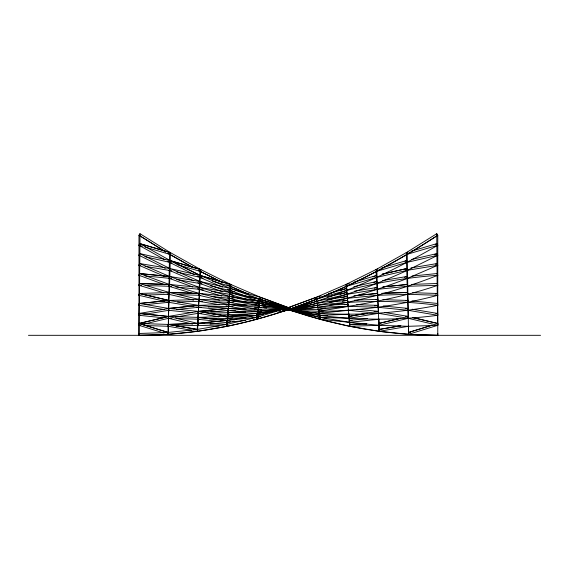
<?xml version="1.0" encoding="UTF-8"?>
<svg xmlns="http://www.w3.org/2000/svg" width="569" height="569" viewBox="0 0 569 569"><rect width="100%" height="100%" fill="white"/><g stroke="black" fill="none" stroke-linecap="round" stroke-linejoin="round"><path stroke-width="0.85" d="M437.831 333.484L437.767 335.312L408.535 334.309L407.24 254.279L406.252 252.693L436.779 233.688L437.767 235.267C349.21 293.433 246.256 335.482 138.971 335.312L139.035 323.434L168.268 332.438L168.204 334.309L168.14 324.444L197.386 329.444L197.578 331.307L168.204 334.309L138.971 335.312L138.971 235.267L139.953 233.688L170.48 252.693L169.498 254.279L169.278 267.885M191.561 330.283L168.332 326.307L168.396 316.435L197.877 323.398L197.813 325.312L176.134 326.044M289.166 308.163L260.317 299.394L259.158 305.368L229.229 300.382L228.93 304.387L198.695 305.368L168.787 308.398L168.46 318.306L143.886 324.138M144.199 314.422L168.595 310.304L169.029 300.446L199.157 299.472L199.399 293.433L169.285 292.43M177.549 302.004L198.73 301.3L199.164 299.436L169.278 292.466L168.723 302.295L145.095 304.678M145.998 295.062L168.851 294.294L169.391 292.494L169.519 284.493L139.512 283.49L138.971 285.289L163.872 292.793M145.152 285.496L168.979 286.292L169.626 284.521L169.754 276.52L139.618 273.518L138.971 275.289L164.811 284.763M144.995 275.887L169.107 278.291L169.854 276.555L169.982 268.554L169.242 270.282L168.204 334.309L168.14 332.481L138.907 323.477L138.971 325.312L164.028 333.029M144.882 256.64L169.37 262.281L170.295 260.63L170.423 252.629L139.896 243.624L138.971 245.275L164.811 259.727M210.637 312.068L228.304 310.304L228.503 308.37L198.46 311.399L168.524 316.392L168.46 318.306L192.628 324.074M195.857 331.016L197.578 331.307L198.104 317.395L168.524 316.392L168.46 318.306L171.945 318.42M144.149 325.482L168.332 326.307L168.396 324.437L139.035 323.434L168.524 316.435M198.104 317.587L198.332 311.392L228.375 308.362L258.212 309.344L258.141 311.3L253.753 311.158M261.612 311.186L258.141 311.3L258.34 309.358L228.674 304.365L227.707 318.306L232.956 317.772M245.659 312.068L228.304 310.304L228.375 308.362M245.986 309.244L228.61 306.3L228.674 304.365M258.212 309.344L257.8 313.306L253.418 313.448M261.441 307.566L258.831 307.303L258.902 305.347L286.826 308.17M286.093 310.034L318.59 311.3L318.661 309.344M411.97 300.951L437.454 303.448L437.767 305.297C398.691 313.035 358.698 315.781 318.939 313.306L319.003 311.35L319.28 315.304C358.584 320.39 398.464 320.447 437.767 315.304L437.575 313.441L412.198 309.23M367.275 313.306L349.096 316.392L350.845 316.456L349.096 316.364L349.032 318.306L319.629 317.303L288.142 309.799M349.096 316.364L349.338 322.31L319.629 317.303L288.54 309.721M378.534 311.392L378.463 313.306L349.032 318.306L348.79 313.967M400.569 318.284L378.99 323.434L378.926 325.312L349.636 326.307L319.97 319.309L288.504 309.692M437.831 323.477L437.767 325.312L408.535 334.309L379.153 331.307L379.061 325.112M408.314 317.054L408.272 318.306L378.926 325.312L319.97 319.309L315.959 297.423L286.257 308.462M431.857 325.233L408.471 332.438L408.535 334.309L408.599 332.481L431.985 325.283M197.258 329.423L197.493 323.42L226.903 324.38L227.102 326.307L197.578 331.307L197.258 329.423L226.782 324.422L227.102 326.307C302.658 310.752 373.392 277.181 437.767 235.267L437.767 335.312L419.509 334.921L401.202 333.747L382.837 331.798L364.416 329.06L345.938 325.539L327.403 321.243L308.811 316.165L290.169 310.304L286.57 310.304L278.156 312.303M226.903 324.38L227.209 320.375L197.848 317.402L197.614 323.405L227.209 320.404L227.401 322.31L209.997 324.074M197.514 329.401L197.742 323.398L168.268 324.401L197.514 329.401L197.578 331.307M227.643 316.392L198.204 311.392L198.04 319.309L219.627 321.513M197.877 323.398L198.332 311.392L228.069 312.367L228.005 314.301L247.06 314.949M198.332 311.592L198.695 305.397L228.496 308.398M198.56 305.802L199.399 293.405L229.762 296.463L229.215 298.298L211.063 296.499M199.029 293.583L199.883 271.285L200.736 269.564L230.971 284.571L230.118 286.292L227.102 326.307L226.654 324.422L226.953 320.418L227.401 322.31L245.538 320.454M175.472 317.125L198.268 313.306L198.695 305.397M177.706 294.593L198.958 295.297L199.513 293.462L199.74 287.459L230.175 292.494L260.538 299.472M230.9 321.72L227.401 322.31L227.38 316.392L227.707 318.306L225.971 318.014M227.508 316.378L227.813 312.374L257.387 313.348L257.736 311.35L227.941 312.367L228.005 314.301L229.755 314.244M227.401 322.31L227.508 316.357L257.259 313.377L257.451 315.304L255.701 315.482M227.941 312.367L228.24 308.362L257.864 311.35M210.267 301.684L228.909 302.295L229.656 296.406L259.969 301.392L289.038 308.192M211.319 291.292L229.513 294.294L230.182 292.473L230.488 288.469L261.875 299.906M192.158 312.687L168.595 310.304L168.787 308.398L198.46 311.399M208.24 306.976L228.61 306.3L228.802 304.372M257.124 307.011L258.831 307.303L259.03 305.354L287.167 308.17M266.128 306.478L259.18 305.297L259.372 303.355L287.317 308.071M412.632 292.708L437.333 293.469L437.767 295.297C398.89 305.567 358.811 311.108 318.59 311.3L318.789 309.358L318.939 313.306L286.52 309.87M323.811 313.227L319.479 313.377L319.28 315.304L287.736 309.899M319.479 313.355L319.629 317.303L320.191 315.432L318.512 315.034M349.231 316.357L349.032 318.306L349.352 316.392L349.658 320.397L349.338 322.31L378.698 319.309M412.425 317.431L437.703 323.434L437.767 325.312L408.407 326.307L379.153 331.307L349.636 326.307L349.651 321.976M379.125 323.377L378.926 325.312L408.407 326.307M164.235 309.564L138.971 305.297L139.284 303.448L168.893 308.498L139.163 313.441L138.971 315.304L163.26 317.772M139.156 323.484L168.644 316.485L139.156 313.483L138.971 325.312L140.699 325.368M168.595 310.304L168.78 308.434M349.899 322.018L349.636 326.307L346.621 286.292L345.767 284.571L376.002 269.564L376.856 271.285L379.153 331.307L379.345 329.444L400.853 325.767M408.535 334.309L408.62 326.044M226.049 305.873L228.61 306.3L228.923 304.415L199.043 299.415L198.503 307.303L176.511 309.508M258.831 307.303L259.848 301.371L288.568 308.17M319.607 313.37L319.28 315.304L288.163 309.692M196.746 307.004L198.503 307.303L198.816 305.418L169.029 300.446L168.723 302.295L193.247 306.421M319.956 315.375L319.629 317.303L320.077 315.397M320.539 317.431L319.97 319.309L320.297 317.374L322.886 317.637M349.636 326.307L349.956 324.422L366.82 323.846M379.246 323.42L378.926 325.312L378.862 323.398L399.58 318.455M379.153 331.307L379.31 325.134M253.312 319.657L256.761 319.309L256.199 317.431L256.541 315.432L286.122 308.391L286.57 310.304L285.894 308.462L315.845 297.452L316.52 299.294C355.824 286.563 396.536 278.248 437.767 275.289L437.12 273.518L412.063 276.079M263.525 314.273L257.451 315.304L257.131 313.37L286.968 308.37L257.003 313.398L256.662 315.397L286.484 308.391M257.337 315.973L256.761 319.309L256.783 315.375L197.976 317.395L227.337 320.368M257.131 313.377L257.473 311.371L287.096 308.348M254.485 317.744L257.11 317.303L257.259 313.355M257.601 311.357L257.949 309.358L287.452 308.355L257.601 311.357L257.8 313.306L258.027 311.968M258.902 305.347L258.141 311.3L257.949 309.358M258.34 309.358L259.372 303.355M254.855 304.87L259.18 305.297L260.317 299.394M288.839 307.85L260.78 297.423L259.521 303.298L252.593 302.153M247.195 302.502L229.215 298.298L229.656 296.392L261.235 303.697M164.469 301.3L138.971 295.297L139.398 293.469L169.384 292.537L199.499 293.497L198.958 295.297L219.499 300.098M138.971 305.297L139.391 303.512L139.391 293.512L169.149 300.468L168.723 302.295L167.023 301.897M193.609 300.098L168.851 294.294L169.278 292.466M199.164 299.436L198.73 301.3L219.221 304.728M265.439 304.7L259.521 303.298L259.969 301.385L288.689 308.192M319.97 319.309L320.418 317.417L326.464 318.035M349.779 320.418L349.338 322.31L349.53 320.375L352.14 320.667M175.885 286.975L199.193 289.294L199.747 287.437L229.769 296.435L260.083 301.442M138.971 295.297L139.505 293.533L139.505 283.533L169.391 292.494M250.929 296.549L260.211 299.294L260.986 297.516L230.886 284.507L200.416 275.503L199.847 287.494L169.534 284.457L168.979 286.292L192.301 293.291M221.704 296.044L199.193 289.294L199.74 287.459M247.017 299.55L229.513 294.294L230.075 292.423L260.431 299.422L288.711 307.921M227.543 297.793L229.215 298.298L230.075 292.438L261.534 301.798M265.965 301.435L260.211 299.294L260.78 297.423M260.431 299.422L259.869 301.3L251.434 299.351M197.564 288.696L199.193 289.294L199.84 287.523L169.754 276.52M258.589 298.597L260.211 299.294L260.887 297.459L289.18 307.85M139.704 263.582L139.604 283.561L138.971 285.289L141.617 285.382M169.626 284.521L168.979 286.292L171.568 286.548M260.211 299.294L260.894 297.452L259.869 301.3L267.473 303.611M230.971 284.571L200.501 275.567L170.209 260.588L170.081 268.589L139.718 263.554L138.971 265.282L164.221 276.178M138.971 275.289L139.704 273.589L169.839 276.591L139.718 263.554M169.854 276.555L169.107 278.291L192.685 286.911M165.259 268.312L138.971 255.275L139.81 253.582L170.273 260.659L200.807 269.635L199.883 271.285L176.995 264.535M176.838 272.039L199.648 277.288L200.501 275.567L200.729 269.564L170.223 260.559L169.37 262.281L194.214 274.592M138.971 255.275L139.882 253.653L139.882 243.653M139.953 233.688L139.953 243.688L138.971 245.275L142.364 246.277M411.529 259.492L436.928 253.582L437.767 255.275L407.368 262.281L376.856 271.285L375.931 269.635L406.316 252.629L407.24 254.279L437.767 245.275L436.843 243.624L411.344 251.192M435.335 244.499L436.843 243.624M282.174 311.158C337.125 297.807 388.976 273.568 437.767 245.275L436.779 243.688L436.779 233.688M404.979 261.356L406.515 260.559L407.368 262.281L406.444 260.63L406.351 255.026M434.552 254.805L436.928 253.582M278.412 312.303L286.932 310.304L316.52 299.294L315.752 297.516L345.845 284.507L346.621 286.292L377.083 277.288L407.496 270.282L437.767 265.282L437.02 263.554L410.996 267.907M373.058 276.911L376.329 275.524L377.083 277.288L376.23 275.567L376.066 271.278M404.289 269.578L406.743 268.525L407.496 270.282C369.132 287.893 328.989 301.62 287.651 310.304L284.137 310.653M435.406 264.286L437.02 263.554M285.73 310.212L288.369 310.304C339.643 306.599 390.028 294.216 437.767 275.289L437.035 273.589M340.404 290.595L346.251 288.469L346.919 290.297L345.973 286.107M373.399 282.658L376.65 281.47L377.318 283.291L376.557 281.527L376.329 275.524L354.231 282.068M404.531 277.38L406.977 276.52L407.624 278.291C369.125 293.455 329.003 304.486 288.006 310.304L284.18 310.418M287.573 308.163L290.226 307.367M256.199 317.431L286.008 308.426L286.57 310.304M286.363 308.419L290.524 307.175M339.992 294.422L346.663 292.438L347.218 294.294L377.546 289.294L407.76 286.292L437.767 285.289L437.22 283.49L411.536 284.415M374.494 288.213L376.991 287.437L377.546 289.294L376.891 287.494L376.657 281.491M325.475 308.185L318.398 309.358L318.59 311.3C358.74 304.714 399.168 298.682 437.767 285.289L437.134 283.561L437.035 263.582M315.752 297.516L320.916 295.958M328.42 293.76L346.244 288.455M406.252 252.693L408.009 252.124M375.931 269.635L377.702 269.066M381.863 267.885L406.515 260.559M345.767 284.571L349.238 283.511M256.541 315.432L257.11 317.303L260.474 316.506M226.654 324.422L256.32 317.417L256.761 319.309M435.634 293.867L437.333 293.469L437.767 305.297C387.866 298.789 337.012 300.596 287.651 310.304M435.648 293.91L437.348 293.512M256.662 315.397L257.11 317.303L258.81 316.905M341.087 297.793L347.076 296.392L347.524 298.298L377.773 295.297L407.888 294.294L437.767 295.297L437.234 293.533L437.234 283.533M375.625 293.832L377.332 293.405L377.773 295.297L377.226 293.462L376.998 287.459L354.359 291.207M405.74 292.836L407.447 292.43L407.888 294.294L407.347 292.494L407.219 284.493L383.037 286.861M382.24 274.166L406.743 268.525M382.162 274.23L406.657 268.589L407.496 270.282L437.767 255.275L436.857 253.653L436.857 243.653M353.854 286.719L376.65 281.47M327.161 296.947L346.656 292.423L347.524 298.298L317.21 303.298L287.288 310.304L283.817 310.653M282.594 311.037L286.932 310.304L316.869 301.3L347.218 294.294L346.557 292.473L346.251 288.469M346.194 304.65L348.064 304.365L348.128 306.3L378.236 307.303L408.144 310.304L437.767 315.304L437.461 303.49M348.968 316.364L367.147 313.277M379.224 329.401L400.725 325.724M140.714 315.013L138.971 315.304L139.277 303.49M227.074 320.375L256.79 315.39L257.11 317.303M232.643 321.421L234.392 321.129M250.993 318.334L252.743 318.043M405.946 300.709L407.703 300.446L408.016 302.295L407.461 292.466M342.374 301.229L347.503 300.382M375.981 299.671L377.688 299.386L378.008 301.3L377.339 293.433L356.592 295.467M382.631 280.56L406.97 276.491L407.105 284.521L407.76 286.292M327.047 299.728L347.076 296.392L347.823 302.295L347.503 300.368L329.344 302.167M258.667 313.213L261.271 312.95M256.441 317.374L197.614 323.377L197.813 325.312L219.115 326.037M318.59 311.3L318.526 309.344L318.875 311.35L323.341 310.923M168.011 332.445L197.386 329.444M349.402 320.368L367.666 318.548M435.847 313.661L437.575 313.441M139.284 303.448L169.036 300.446M139.391 303.512L169.142 300.51L139.391 293.512M168.901 308.455L198.809 305.453M288.006 310.304L317.9 307.303L348.128 306.3L347.929 304.351L329.671 304.984M344.416 304.707L347.929 304.351M249.578 316.101L253.077 315.745M347.936 304.372L348.128 306.3L318.249 309.301L285.759 310.034M437.582 313.483L437.767 325.312L408.272 318.306L378.463 313.306L378.044 305.397L374.537 305.724L378.044 305.397L378.236 307.303L377.759 301.129M405.334 308.668L407.959 308.434L408.144 310.304L407.703 300.446L382.873 299.65M382.944 286.925L407.112 284.521M353.89 295.78L377.226 293.462M383.542 293.227L407.447 292.43M381.664 293.348L407.347 292.494L407.888 294.294M354.494 300.197L377.688 299.386M201.156 307.21L198.503 307.303L219.542 309.422M227.508 316.357L256.911 315.361M319.351 313.348L322.815 313.227M374.025 311.513L378.399 311.364L378.463 313.306L348.427 310.304L318.939 313.306L287.758 309.785M176.29 318.569L199.783 319.245M209.385 318.925L245.865 317.687M348.733 314.301L319.28 315.304L319.728 313.398L320.077 315.397M168.268 324.437L197.749 323.434L197.813 325.312L197.493 323.42M405.597 316.485L408.208 316.392L408.272 318.306L407.98 310.034M349.835 324.38L366.699 323.804M138.907 333.484L168.14 332.481M285.894 308.462L286.726 308.419M286.84 308.391L287.203 308.391M28.45 335.312L540.55 335.312M139.604 283.561L169.612 284.564L139.618 273.518M259.62 303.412L229.35 300.411L199.05 299.386L198.73 301.3L202.279 301.414M356.671 304.707L378.044 305.368M259.151 305.389L228.802 304.351L258.682 307.352L258.49 309.301L254.094 308.86M254.514 307.16L287.203 308.313M261.093 309.387L258.49 309.301L258.426 307.345L258.141 311.3M230.943 310.389L235.331 310.539M198.204 311.392L198.268 313.306L201.767 313.419M208.766 313.654L228.005 314.301L227.813 312.374M378.99 323.398L380.725 323.455M319.821 315.361L321.677 315.446M323.412 315.511L327.737 315.653M408.599 332.481L410.37 332.545M200.686 295.467L198.958 295.297L199.399 293.433L229.35 300.432M233.233 302.729L227.202 301.897M251.398 304.529L253.127 304.7M383.207 305.98L407.952 308.398M357.069 309.28L378.399 311.364M228.61 306.3L233.006 306.741M250.58 308.505L252.337 308.683M264.044 307.829L266.655 308.092M324.615 317.815L326.343 317.993M379.345 329.444L381.074 329.622M139.163 313.441L168.652 316.442L168.46 318.306L168.396 316.435M140.699 265.567L138.971 265.282L139.796 263.625L139.796 253.618M145.024 266.285L171.774 270.865M200.167 281.555L169.768 276.491L169.107 278.291L171.71 278.718M176.689 279.535L201.952 283.874M199.193 289.294L203.524 290.005M229.215 298.298L234.407 299.152M384.416 312.466L408.208 316.392M287.701 308.078L259.5 303.369L229.236 300.368L228.909 302.295L246.868 305.297M259.18 305.297L260.887 305.589M286.122 309.863L288.725 310.304M198.332 311.364L227.771 316.364M198.268 313.306L219.044 316.833M200.089 281.47L230.573 288.533L200.416 275.503L199.648 277.288L222.479 287.132M210.395 285.816L234.883 291.79M229.513 294.294L233.731 295.268M413.144 317.687L437.582 323.484M287.395 309.899L289.088 310.304M139.953 243.688L170.48 252.693M144.91 247.024L169.498 254.279L193.801 267.885M171.909 263.034L167.848 261.434M203.033 278.291L197.322 276.136M212.344 281.036L230.118 286.292L248.824 294.379M260.986 297.516L230.488 288.455L229.819 290.297L249.016 297.324M257.857 302.8L259.521 303.298M169.519 284.493L199.499 293.497M167.194 293.796L168.851 294.294M230.182 292.473L200.075 281.491L199.42 283.291L222.195 291.62M259.229 298.817L261.676 299.785M227.372 289.237L229.819 290.297L230.587 288.511L230.886 284.507L230.118 286.292L228.525 285.503M193.709 280.83L169.242 270.282L170.081 268.589L139.81 253.582M197.792 282.587L199.42 283.291L200.181 281.527L169.996 268.525L200.487 275.595L170.223 260.559M248.781 294.522L226.811 284.656M222.095 282.409L198.453 270.488M222.159 282.345L198.361 270.431M193.055 267.579L167.969 253.276M200.807 269.635L170.423 252.629L169.498 254.279L168.011 253.347M139.896 243.624L170.295 260.63M165.686 251.918L138.971 235.267L165.771 251.96M406.529 260.588L407.368 262.281M376.237 275.567L377.083 277.288M315.852 297.459L316.52 299.294M257.003 313.398L257.451 315.304L257.387 313.348M377.332 293.405L377.773 295.297M319.494 312.708L319.259 311.371L318.939 313.306L318.875 311.35M407.696 300.411L408.016 302.295M407.831 308.455L408.144 310.304M348.128 306.3L347.623 301.99M257.473 311.371L257.8 313.306L257.736 311.35M197.848 317.402L198.04 319.309M168.14 324.444L168.332 326.307M349.046 313.974L349.231 316.378M378.954 319.117L379.118 323.405M228.24 308.362L228.304 310.304M406.75 268.554L406.878 276.555L407.624 278.291L437.767 265.282L436.942 263.625L436.942 253.618M406.558 262.188L406.657 268.589"/></g></svg>
